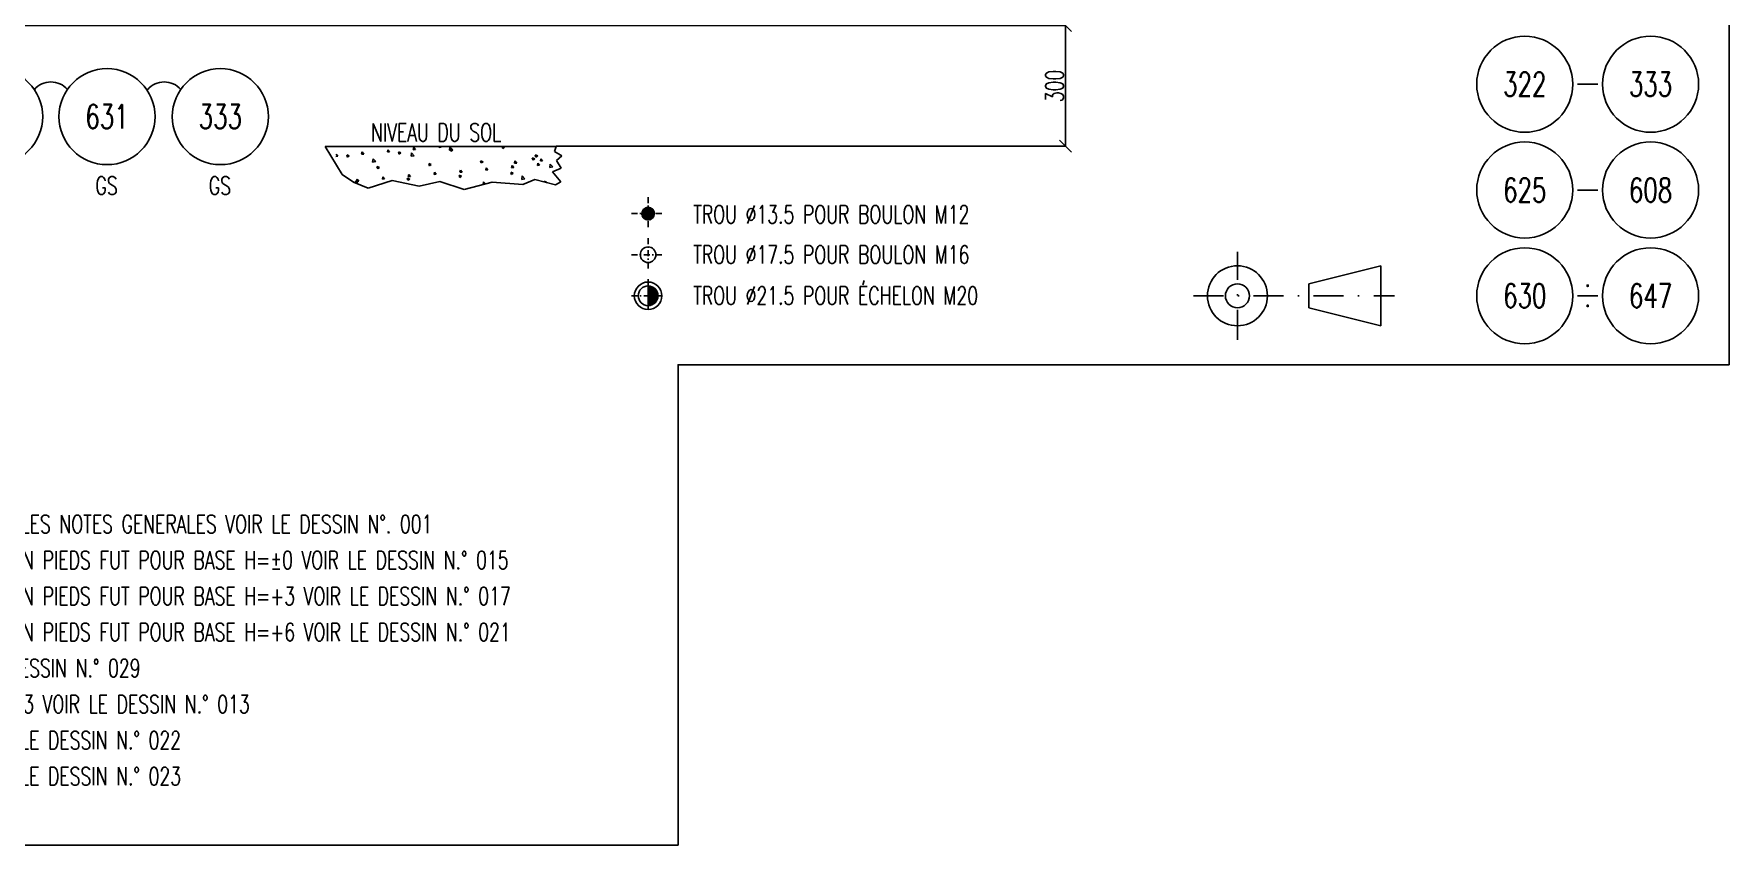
# Model space of a CAD drawing. Extents: x 72871 to 85036, y -56371 to -47761.
# Drawn here: x 80802 to 85036, y -56371 to -54345 of the extents above; entities that cross this region are included whole.
import ezdxf
from ezdxf.enums import TextEntityAlignment as Align

# ---------------------------------------------------------------- set-up
doc = ezdxf.new("R2010")
doc.units = 0
doc.header["$LTSCALE"] = 150
doc.header["$MEASUREMENT"] = 0
doc.linetypes.add('DASHDOT', pattern=[1, 0.5, -0.25, 0, -0.25])
doc.layers.get('0').update_dxf_attribs({"linetype": 'CONTINUOUS'})
for name, color, linetype in [('035B', 7, 'CONTINUOUS'), ('BOLLINI_1', 7, 'CONTINUOUS'), ('LM', 7, 'CONTINUOUS'), ('LS', 7, 'CONTINUOUS'), ('MZ', 6, 'DASHDOT')]:
    doc.layers.add(name, color=color, linetype=linetype)
doc.styles.add('MONO', font='romans.shx', dxfattribs={"width": 0.7})
doc.styles.add('RQL', font='ROMANS8.SHX', dxfattribs={"width": 0.7})
doc.styles.add('RS', font='ROMANS8.shx', dxfattribs={"width": 0.7})
doc.dimstyles.new('TRATTO', dxfattribs={"dimscale": 0, "dimtxt": 45, "dimasz": 30, "dimexe": 0, "dimexo": 0, "dimgap": 5, "dimtad": 1, "dimrnd": 0.5, "dimdsep": 46, "dimtxsty": 'RS', "dimblk1": 'OBLIQUE', "dimblk2": 'OBLIQUE', "dimsah": 1, "dimcen": 0.09, "dimclrd": 2, "dimclre": 2, "dimclrt": 7, "dimadec": 0, "dimazin": 0, "dimtfac": 1, "dimtix": 1, "dimtmove": 2, "dimatfit": 3, "dimfxl": 1, "dimtolj": 1, "dimtzin": 0, "dimarcsym": 0})

# ---------------------------------------------------------------- blocks, each defined once
blk = doc.blocks.new('_OBLIQUE')
at = {"color": 0, "linetype": 'ByBlock'}
blk.add_line((-0.5, -0.5), (0.5, 0.5), dxfattribs=at)
blk = doc.blocks.new('*D62')
at = {"layer": 'LS', "color": 2, "lineweight": -2, "transparency": 16777216}
for p, q in [((80283.6, -54323.8), (83378.9, -54323.8)), ((83378.9, -54323.8), (83378.9, -54625.5)), ((82106.9, -54625.5), (83378.9, -54625.5))]:
    blk.add_line(p, q, dxfattribs=at)
at = {"layer": 'LS', "color": 2, "lineweight": -2, "transparency": 16777216, "xscale": 30, "yscale": 30, "zscale": 30}
for p, rotation in [((83378.9, -54323.8), 90), ((83378.9, -54625.5), 270)]:
    blk.add_blockref('_OBLIQUE', p, dxfattribs=dict(at, rotation=rotation))
at = {"layer": 'LS', "color": 7, "transparency": 16777216, "insert": (83351.4, -54474.7), "char_height": 45, "attachment_point": 5, "rotation": 90, "style": 'RS'}
blk.add_mtext('\\A1;300', dxfattribs=at)
blk = doc.blocks.new('xxx')
blk.add_circle((0, 0), 8)
at = {"color": 3, "style": 'RQL', "width": 0.7}
blk.add_attdef('POS', text='', height=4, dxfattribs=at).set_placement((0, 0), align=Align.MIDDLE)
at = {"color": 3, "style": 'RQL', "width": 0.7, "flags": 1}
blk.add_attdef('POS1', (-0.39, -5.42), '', height=2, dxfattribs=at)
at = {"style": 'RQL', "width": 0.7, "flags": 1}
blk.add_attdef('TIPO', (-0.39, -8.66), '', height=2, dxfattribs=at)
blk = doc.blocks.new('12')
at = {"color": 0}
for p, q in [((-1, 0.06), (-0.06, 1)), ((-1, 0.01), (-0.01, 1)), ((-1, -0.03), (0.03, 1)), ((-1, -0.07), (0.07, 1)), ((0.09, -1), (-1, 0.09)), ((0.05, -1), (-1, 0.05)), ((0, -1), (-1, 0)), ((-0.99, 0.16), (-0.16, 0.99)), ((-0.99, 0.11), (-0.11, 0.99)), ((-0.99, -0.11), (0.11, 0.99)), ((-0.99, -0.15), (0.15, 0.99)), ((0.17, -0.99), (-0.99, 0.17)), ((0.13, -0.99), (-0.99, 0.13)), ((-0.98, 0.22), (-0.22, 0.98)), ((-0.98, -0.19), (0.19, 0.98)), ((0.21, -0.98), (-0.98, 0.21)), ((-0.97, -0.23), (0.23, 0.97)), ((0.24, -0.97), (-0.97, 0.24)), ((-0.96, 0.28), (-0.28, 0.96)), ((-0.96, -0.27), (0.27, 0.96)), ((0.28, -0.96), (-0.96, 0.28)), ((-0.95, -0.3), (0.3, 0.95)), ((0.31, -0.95), (-0.95, 0.31)), ((-0.94, 0.34), (-0.34, 0.94)), ((-0.94, -0.33), (0.33, 0.94)), ((0.35, -0.94), (-0.94, 0.35)), ((-0.93, -0.37), (0.37, 0.93)), ((0.38, -0.93), (-0.93, 0.38)), ((-0.92, -0.4), (0.4, 0.92)), ((-0.91, 0.42), (-0.42, 0.91)), ((0.41, -0.91), (-0.91, 0.41)), ((-0.9, -0.43), (0.43, 0.9)), ((0.44, -0.9), (-0.9, 0.44)), ((-0.89, -0.46), (0.46, 0.89)), ((0.47, -0.88), (-0.88, 0.47)), ((-0.87, -0.49), (0.49, 0.87)), ((0.5, -0.87), (-0.87, 0.5)), ((-0.86, 0.52), (-0.52, 0.86)), ((-0.86, -0.52), (0.52, 0.86)), ((0.53, -0.85), (-0.85, 0.53)), ((-0.84, -0.54), (0.54, 0.84)), ((0.55, -0.83), (-0.83, 0.55)), ((-0.82, -0.57), (0.57, 0.82)), ((0.58, -0.81), (-0.81, 0.58)), ((-0.8, -0.6), (0.6, 0.8)), ((0.61, -0.79), (-0.79, 0.61)), ((-0.78, -0.62), (0.62, 0.78)), ((0.63, -0.78), (-0.78, 0.63)), ((-0.76, -0.65), (0.65, 0.76)), ((0.66, -0.75), (-0.75, 0.66)), ((-0.74, -0.67), (0.67, 0.74)), ((0.68, -0.73), (-0.73, 0.68)), ((-0.72, -0.69), (0.69, 0.72)), ((0.7, -0.71), (-0.71, 0.7)), ((-0.7, -0.72), (0.72, 0.7)), ((0.73, -0.69), (-0.69, 0.73)), ((0.75, -0.67), (-0.67, 0.75)), ((-0.67, -0.74), (0.74, 0.67)), ((-0.65, -0.76), (0.76, 0.65)), ((0.77, -0.64), (-0.64, 0.77)), ((-0.63, -0.78), (0.78, 0.63)), ((0.79, -0.62), (-0.62, 0.79)), ((-0.6, -0.8), (0.8, 0.6)), ((0.81, -0.59), (-0.59, 0.81)), ((-0.57, -0.82), (0.82, 0.57)), ((0.83, -0.56), (-0.56, 0.83)), ((-0.55, -0.84), (0.84, 0.55)), ((0.84, -0.54), (-0.54, 0.84)), ((-0.52, -0.85), (0.85, 0.52)), ((0.86, -0.51), (-0.51, 0.86)), ((-0.49, -0.87), (0.87, 0.49)), ((0.88, -0.48), (-0.48, 0.88)), ((-0.46, -0.89), (0.89, 0.46)), ((0.89, -0.45), (-0.45, 0.89)), ((-0.43, -0.9), (0.9, 0.43)), ((0.91, -0.42), (-0.42, 0.91)), ((-0.4, -0.92), (0.92, 0.4)), ((0.92, -0.39), (-0.39, 0.92)), ((-0.37, -0.93), (0.93, 0.37)), ((0.93, -0.36), (-0.36, 0.93)), ((-0.34, -0.94), (0.94, 0.34)), ((0.95, -0.33), (-0.33, 0.95)), ((-0.3, -0.95), (0.95, 0.3)), ((0.96, -0.29), (-0.29, 0.96)), ((-0.27, -0.96), (0.96, 0.27)), ((0.97, -0.26), (-0.26, 0.97)), ((-0.23, -0.97), (0.97, 0.23)), ((0.98, -0.22), (-0.22, 0.98)), ((-0.2, -0.98), (0.98, 0.2)), ((0.98, -0.18), (-0.18, 0.98)), ((-0.16, -0.99), (0.99, 0.16)), ((0.99, -0.14), (-0.14, 0.99)), ((-0.12, -0.99), (0.99, 0.12)), ((0.99, -0.1), (-0.1, 0.99)), ((-0.08, -1), (1, 0.08)), ((1, -0.06), (-0.06, 1)), ((-0.04, -1), (1, 0.04)), ((1, -0.02), (-0.02, 1)), ((1, 0.02), (0.02, 1)), ((1, 0.07), (0.07, 1)), ((0.99, 0.12), (0.12, 0.99)), ((0.98, 0.17), (0.17, 0.98)), ((0.97, 0.23), (0.23, 0.97)), ((0.96, 0.29), (0.29, 0.96)), ((0.93, 0.36), (0.36, 0.93)), ((0.9, 0.44), (0.44, 0.9)), ((0.84, 0.55), (0.55, 0.84)), ((-0.04, -1), (-1, -0.04)), ((-0.09, -1), (-1, -0.09)), ((-0.14, -0.99), (-0.99, -0.14)), ((-0.2, -0.98), (-0.98, -0.2)), ((-0.25, -0.97), (-0.97, -0.25)), ((-0.32, -0.95), (-0.95, -0.32)), ((-0.39, -0.92), (-0.92, -0.39)), ((-0.48, -0.88), (-0.88, -0.48)), ((-0.6, -0.8), (-0.8, -0.6)), ((0.01, -1), (1, -0.01)), ((0.05, -1), (1, -0.05)), ((0.1, -0.99), (0.99, -0.1)), ((0.15, -0.99), (0.99, -0.15)), ((0.21, -0.98), (0.98, -0.21)), ((0.27, -0.96), (0.96, -0.27)), ((0.33, -0.94), (0.94, -0.33)), ((0.41, -0.91), (0.91, -0.41)), ((0.5, -0.87), (0.87, -0.5)), ((0.66, -0.75), (0.75, -0.66))]:
    blk.add_line(p, q, dxfattribs=at)
blk.add_circle((0, 0), 1)
blk = doc.blocks.new('16')
blk.add_circle((0, 0), 1)
blk = doc.blocks.new('20')
at = {"color": 0}
for p, q in [((0, 0.98), (0.02, 1)), ((0, 0.94), (0.06, 1)), ((1, -0.01), (0, 0.99)), ((0, 0.89), (0.1, 0.99)), ((0, 0.85), (0.14, 0.99)), ((0, 0.8), (0.18, 0.98)), ((0, 0.76), (0.22, 0.98)), ((0, 0.71), (0.25, 0.97)), ((0, 0.67), (0.29, 0.96)), ((1, -0.05), (0, 0.95)), ((0, 0.62), (0.32, 0.95)), ((0, 0.58), (0.36, 0.93)), ((0, 0.53), (0.39, 0.92)), ((0, 0.49), (0.42, 0.91)), ((1, -0.09), (0, 0.9)), ((0, 0.44), (0.45, 0.89)), ((0, 0.4), (0.48, 0.88)), ((0.99, -0.13), (0, 0.86)), ((0, 0.35), (0.51, 0.86)), ((0, 0.31), (0.54, 0.84)), ((0, 0.26), (0.56, 0.83)), ((0.99, -0.17), (0, 0.81)), ((0, 0.22), (0.59, 0.81)), ((0, 0.17), (0.61, 0.79)), ((0.98, -0.21), (0, 0.77)), ((0, 0.13), (0.64, 0.77)), ((0, 0.08), (0.66, 0.75)), ((0, 0.04), (0.69, 0.73)), ((0.97, -0.25), (0, 0.72)), ((0, -0.01), (0.71, 0.7)), ((0.96, -0.28), (0, 0.68)), ((0, -0.05), (0.73, 0.68)), ((0, -0.1), (0.75, 0.66)), ((0.95, -0.32), (0, 0.63)), ((0, -0.14), (0.77, 0.63)), ((0, -0.19), (0.79, 0.61)), ((0.94, -0.35), (0, 0.59)), ((0, -0.23), (0.81, 0.58)), ((0, -0.28), (0.83, 0.56)), ((0.92, -0.38), (0, 0.54)), ((0, -0.32), (0.85, 0.53)), ((0.91, -0.41), (0, 0.5)), ((0, -0.36), (0.87, 0.5)), ((0, -0.41), (0.88, 0.47)), ((0.9, -0.44), (0, 0.45)), ((0, -0.45), (0.9, 0.44)), ((0.88, -0.47), (0, 0.41)), ((0, -0.5), (0.91, 0.41)), ((0, -0.54), (0.92, 0.38)), ((0.87, -0.5), (0, 0.36)), ((0, -0.59), (0.94, 0.35)), ((0.85, -0.53), (0, 0.32)), ((0, -0.63), (0.95, 0.31)), ((0, -0.68), (0.96, 0.28)), ((0.83, -0.56), (0, 0.27)), ((0, -0.72), (0.97, 0.25)), ((0.81, -0.58), (0, 0.23)), ((0, -0.77), (0.98, 0.21)), ((0.79, -0.61), (0, 0.18)), ((0, -0.81), (0.99, 0.17)), ((0.77, -0.63), (0, 0.14)), ((0, -0.86), (0.99, 0.13)), ((0.75, -0.66), (0, 0.09)), ((0, -0.9), (1, 0.09)), ((0.73, -0.68), (0, 0.05)), ((0, -0.95), (1, 0.05)), ((0.71, -0.7), (0, 0.01)), ((0, -0.99), (1, 0.01)), ((1, 0.04), (0.04, 1)), ((1, 0.09), (0.09, 1)), ((0.99, 0.14), (0.14, 0.99)), ((0.98, 0.19), (0.19, 0.98)), ((0.97, 0.25), (0.25, 0.97)), ((0.95, 0.31), (0.31, 0.95)), ((0.92, 0.38), (0.38, 0.92)), ((0.88, 0.47), (0.47, 0.88)), ((0.81, 0.59), (0.59, 0.81)), ((0.69, -0.73), (0, -0.04)), ((0.66, -0.75), (0, -0.08)), ((0.64, -0.77), (0, -0.13)), ((0.61, -0.79), (0, -0.17)), ((0.59, -0.81), (0, -0.22)), ((0.56, -0.83), (0, -0.26)), ((0.54, -0.84), (0, -0.31)), ((0.51, -0.86), (0, -0.35)), ((0.48, -0.88), (0, -0.4)), ((0.45, -0.89), (0, -0.44)), ((0.42, -0.91), (0, -0.49)), ((0.39, -0.92), (0, -0.53)), ((0.36, -0.93), (0, -0.58)), ((0.32, -0.95), (0, -0.62)), ((0.29, -0.96), (0, -0.67)), ((0.25, -0.97), (0, -0.71)), ((0.22, -0.98), (0, -0.76)), ((0.18, -0.98), (0, -0.8)), ((0.14, -0.99), (0, -0.85)), ((0.1, -0.99), (0, -0.89)), ((0.04, -1), (1, -0.04)), ((0.09, -1), (1, -0.09)), ((0.14, -0.99), (0.99, -0.14)), ((0.19, -0.98), (0.98, -0.19)), ((0.25, -0.97), (0.97, -0.25)), ((0.31, -0.95), (0.95, -0.31)), ((0.38, -0.92), (0.92, -0.38)), ((0.47, -0.88), (0.88, -0.47)), ((0.59, -0.81), (0.81, -0.59))]:
    blk.add_line(p, q, dxfattribs=at)
blk.add_line((0, 1), (0, -1))
blk.add_circle((0, 0), 1)

msp = doc.modelspace()

# ---------------------------------------------------------------- linework, layer by layer
at = {"color": 0}
for p, q in [((83986.195, -54968.934), (84166.523, -54923.934)), ((84166.523, -54923.934), (84166.523, -55073.934)), ((83986.195, -54968.934), (83986.195, -55028.934)), ((84166.523, -55073.934), (83986.195, -55028.934))]:
    msp.add_line(p, q, dxfattribs=at)
for radius in [75, 30]:
    msp.add_circle((83808.242, -54998.934), radius, dxfattribs=at)
at = {"layer": 'LS', "color": 0}
for p, q in [((84708.281, -54470.346), (84657.78, -54470.346)), ((84708.281, -54734.64), (84657.78, -54734.64)), ((84708.281, -54998.934), (84657.78, -54998.934))]:
    msp.add_line(p, q, dxfattribs=at)
at = {"layer": 'LS', "color": 3}
for p, q in [((81529.754, -54625.528), (82106.882, -54625.528)), ((81572.284, -54695.495), (81529.754, -54625.528)), ((81561.484, -54650.356), (81556.104, -54650.827)), ((81561.484, -54650.356), (81557.145, -54645.185)), ((81585.212, -54652.288), (81583.388, -54646.85)), ((81589.691, -54649.211), (81583.39, -54646.792)), ((81589.691, -54649.211), (81585.214, -54652.231)), ((81620.655, -54645.237), (81621.696, -54639.595)), ((81626.037, -54644.708), (81620.658, -54645.179)), ((81626.037, -54644.708), (81621.698, -54639.538)), ((81648.244, -54665.079), (81649.238, -54656.532)), ((81656.25, -54663.79), (81649.24, -54656.484)), ((81685.209, -54639.589), (81686.25, -54633.947)), ((81690.59, -54639.061), (81685.211, -54639.531)), ((81690.59, -54639.061), (81686.252, -54633.89)), ((81714.554, -54645.08), (81712.729, -54639.642)), ((81719.033, -54642.003), (81712.731, -54639.584)), ((81719.033, -54642.003), (81714.556, -54645.023)), ((81744.296, -54650.182), (81745.29, -54641.635)), ((81752.301, -54648.893), (81744.297, -54650.135)), ((81752.301, -54648.893), (81745.291, -54641.587)), ((81749.762, -54633.941), (81750.803, -54628.3)), ((81755.144, -54633.413), (81749.764, -54633.884)), ((81755.144, -54633.413), (81750.805, -54628.242)), ((81814.316, -54628.293), (81814.826, -54625.528)), ((81819.697, -54627.765), (81814.318, -54628.236)), ((81819.697, -54627.765), (81817.82, -54625.528)), ((81840.347, -54635.285), (81841.342, -54626.738)), ((81848.353, -54633.996), (81840.349, -54635.238)), ((81848.353, -54633.996), (81841.343, -54626.691)), ((81843.896, -54637.872), (81842.071, -54632.434)), ((81848.375, -54634.796), (81842.073, -54632.377)), ((81848.375, -54634.796), (81843.898, -54637.815)), ((81919.516, -54666.9), (81917.691, -54661.461)), ((81923.995, -54663.823), (81917.693, -54661.404)), ((81973.237, -54630.664), (81971.514, -54625.528)), ((81977.716, -54627.588), (81972.352, -54625.528)), ((81977.716, -54627.588), (81973.239, -54630.607)), ((82002.636, -54667.752), (82003.676, -54662.111)), ((82008.017, -54667.224), (82003.678, -54662.053)), ((82048.857, -54659.692), (82047.033, -54654.253)), ((82053.336, -54656.615), (82047.035, -54654.196)), ((82053.336, -54656.615), (82048.859, -54659.635)), ((82056.24, -54652.484), (82054.415, -54647.045)), ((82060.718, -54649.408), (82054.417, -54646.989)), ((82060.718, -54649.408), (82056.242, -54652.427)), ((82067.189, -54662.104), (82068.23, -54656.463)), ((82072.571, -54661.576), (82067.191, -54662.047)), ((82072.571, -54661.576), (82068.232, -54656.406)), ((82106.882, -54625.528), (82102.451, -54638.813)), ((82102.451, -54638.813), (82121.058, -54649.441)), ((82121.058, -54649.441), (82107.768, -54660.955)), ((82107.768, -54660.955), (82119.286, -54680.439)), ((81600.637, -54714.98), (81572.284, -54695.495)), ((81656.25, -54663.79), (81648.245, -54665.031)), ((81660.833, -54681.316), (81659.008, -54675.877)), ((81665.311, -54678.239), (81659.01, -54675.82)), ((81665.311, -54678.239), (81660.834, -54681.259)), ((81672.721, -54707.286), (81673.762, -54701.645)), ((81678.103, -54706.758), (81673.764, -54701.587)), ((81737.275, -54701.638), (81738.315, -54695.997)), ((81742.656, -54701.11), (81737.277, -54701.581)), ((81742.656, -54701.11), (81738.317, -54695.94)), ((81790.174, -54674.108), (81788.349, -54668.669)), ((81794.653, -54671.031), (81788.351, -54668.612)), ((81794.653, -54671.031), (81790.176, -54674.051)), ((81801.828, -54695.991), (81802.869, -54690.349)), ((81807.21, -54695.463), (81801.83, -54695.933)), ((81807.21, -54695.463), (81802.871, -54690.292)), ((81865.794, -54703.136), (81863.969, -54697.697)), ((81870.273, -54700.059), (81863.971, -54697.64)), ((81870.273, -54700.059), (81865.796, -54703.079)), ((81866.382, -54690.343), (81867.422, -54684.702)), ((81871.763, -54689.815), (81866.384, -54690.286)), ((81871.763, -54689.815), (81867.424, -54684.644)), ((81923.995, -54663.823), (81919.518, -54666.843)), ((81930.935, -54684.695), (81931.976, -54679.054)), ((81936.316, -54684.167), (81930.937, -54684.638)), ((81936.316, -54684.167), (81931.978, -54678.996)), ((81995.136, -54695.928), (81993.311, -54690.489)), ((81999.615, -54692.851), (81993.313, -54690.432)), ((81999.615, -54692.851), (81995.138, -54695.871)), ((81995.488, -54679.047), (81996.529, -54673.406)), ((82000.87, -54678.52), (81995.49, -54678.99)), ((82000.87, -54678.52), (81996.531, -54673.349)), ((82008.017, -54667.224), (82002.638, -54667.695)), ((82020.519, -54708.059), (82021.513, -54699.512)), ((82028.524, -54706.77), (82021.514, -54699.465)), ((82060.042, -54673.4), (82061.082, -54667.758)), ((82065.423, -54672.872), (82060.044, -54673.342)), ((82065.423, -54672.872), (82061.084, -54667.701)), ((82090.662, -54678.266), (82091.657, -54669.718)), ((82098.668, -54676.977), (82090.664, -54678.218)), ((82098.668, -54676.977), (82091.658, -54669.671)), ((82119.286, -54680.439), (82097.135, -54689.296)), ((82097.135, -54689.296), (82118.4, -54714.094)), ((81636.965, -54730.036), (81600.637, -54714.98)), ((81607.111, -54717.552), (81605.286, -54712.113)), ((81611.59, -54714.475), (81605.288, -54712.056)), ((81611.59, -54714.475), (81607.113, -54717.494)), ((81608.168, -54712.934), (81609.209, -54707.292)), ((81613.549, -54712.406), (81608.17, -54712.876)), ((81613.549, -54712.406), (81609.211, -54707.235)), ((81697.216, -54710.551), (81636.965, -54730.036)), ((81678.103, -54706.758), (81672.723, -54707.229)), ((81764.555, -54724.722), (81697.216, -54710.551)), ((81736.453, -54710.344), (81734.628, -54704.905)), ((81740.931, -54707.267), (81734.63, -54704.848)), ((81740.931, -54707.267), (81736.454, -54710.287)), ((81815.946, -54713.208), (81764.555, -54724.722)), ((81877.082, -54733.578), (81815.946, -54713.208)), ((81947.08, -54714.98), (81877.082, -54733.578)), ((81924.703, -54720.925), (81925.461, -54714.409)), ((81930.327, -54719.431), (81925.463, -54714.361)), ((82023.279, -54721.179), (81947.08, -54714.98)), ((82028.524, -54706.77), (82020.52, -54708.012)), ((82053.272, -54708.331), (82023.279, -54721.179)), ((82105.11, -54722.065), (82053.272, -54708.331)), ((82077.096, -54714.643), (82076.313, -54712.309)), ((82082.617, -54714.671), (82076.315, -54712.252)), ((82082.617, -54714.671), (82081.09, -54715.701)), ((82118.4, -54714.094), (82105.11, -54722.065))]:
    msp.add_line(p, q, dxfattribs=at)
at = {"layer": 'LS', "color": 8}
msp.add_lwpolyline([(72871.282, -47761.325), (72871.282, -56371.325), (82411.282, -56371.325), (82411.282, -55171.325), (85036.282, -55171.325), (85036.282, -47761.325), (72871.282, -47761.325)], close=True, dxfattribs=at)
at = {"layer": 'LS', "color": 0, "const_width": 3.375}
for points in [[(84680.968, -54973.683, 1), (84685.093, -54973.683, 1)], [(84680.968, -55024.184, 1), (84685.093, -55024.184, 1)]]:
    msp.add_lwpolyline(points, format="xyb", close=True, dxfattribs=at)
at = {"layer": 'LS', "color": 0}
msp.add_circle((82336.282, -54998.934), 34.451, dxfattribs=at)
at = {"layer": 'LS', "color": 6}
for centre in [(80844.516, -54518.514), (81127.583, -54518.514)]:
    msp.add_arc(centre, 54.054, 40.272349, 139.727651, dxfattribs=at)
at = {"layer": 'MZ', "ltscale": 0.2}
for p, q in [((82336.282, -54752.55), (82336.282, -54834.838)), ((82295.138, -54793.694), (82377.426, -54793.694)), ((82336.282, -54855.17), (82336.282, -54937.458)), ((82336.282, -54855.17), (82336.282, -54937.458)), ((82295.138, -54896.314), (82377.426, -54896.314)), ((82295.138, -54896.314), (82377.426, -54896.314)), ((82336.282, -54957.79), (82336.282, -55040.078)), ((82295.138, -54998.934), (82377.426, -54998.934))]:
    msp.add_line(p, q, dxfattribs=at)
at = {"layer": 'MZ'}
for p, q in [((83808.242, -55108.889), (83808.242, -54888.979)), ((83698.286, -54998.934), (84200.419, -54998.934))]:
    msp.add_line(p, q, dxfattribs=at)

# ---------------------------------------------------------------- block references
at = {"layer": 'BOLLINI_1'}
for p, xscale, yscale, zscale, values in [((84525.858, -54470.346), 14.99850000000172, 14.99850000000172, 14.99850000000172, {'POS': '322'}), ((84840.203, -54470.346), 14.99850000000172, 14.99850000000172, 14.99850000000172, {'POS': '333'}), ((80704.213, -54551.299), 15, 15, 15, {'POS': '322'}), ((80984.819, -54551.299), 15, 15, 15, {'POS': '631'}), ((81267.886, -54551.299), 15, 15, 15, {'POS': '333'}), ((84525.858, -54734.64), 14.99850000000172, 14.99850000000172, 14.99850000000172, {'POS': '625'}), ((84840.203, -54734.64), 14.99850000000172, 14.99850000000172, 14.99850000000172, {'POS': '608'}), ((84525.858, -54998.934), 14.99850000000172, 14.99850000000172, 14.99850000000172, {'POS': '630'}), ((84840.203, -54998.934), 14.99850000000172, 14.99850000000172, 14.99850000000172, {'POS': '647'})]:
    msp.add_blockref('xxx', p, dxfattribs=dict(at, xscale=xscale, yscale=yscale, zscale=zscale)).add_auto_attribs(values)
at = {"layer": 'LM'}
for name, p, xscale, yscale, zscale, rotation in [('12', (82336.282, -54793.694), 15.59999999961197, 15.59999999961197, 15.59999999961197, 344.7569620653314), ('16', (82336.282, -54896.314), 19.50000000010234, 19.50000000010234, 19.50000000010234, 280.755082505952)]:
    msp.add_blockref(name, p, dxfattribs=dict(at, xscale=xscale, yscale=yscale, zscale=zscale, rotation=rotation))
at = {"layer": 'LM', "xscale": 24.67500000027937, "yscale": 24.67500000027937, "zscale": 24.67500000027937}
msp.add_blockref('20', (82336.282, -54998.934), dxfattribs=at)

# ---------------------------------------------------------------- texts
at = {"layer": '035B', "style": 'MONO', "width": 0.7}
for p in [(80955.996, -54746.092), (81239.063, -54746.092)]:
    msp.add_text('GS', height=45, dxfattribs=at).set_placement(p)
at = {"layer": 'LM', "linetype": 'ByBlock', "style": 'RS', "width": 0.7}
for s, p in [('TROU %%C13.5 POUR BOULON M12', (82448.991, -54818.115)), ('TROU %%C17.5 POUR BOULON M16', (82449.02, -54918.451)), ('TROU %%C21.5 POUR ÉCHELON M20', (82449.001, -55021.071))]:
    msp.add_text(s, height=45, dxfattribs=at).set_placement(p)
at = {"layer": 'LM', "style": 'RS', "width": 0.7}
for s, p in [('1- POUR LE PLAN GENERAL ET LES NOTES GENERALES VOIR LE DESSIN N%%D. 001', (80074.826, -55591.702)), ('2- POUR LE ELEMENT DE LIAISON PIEDS FUT POUR BASE H=%%P0 VOIR LE DESSIN N.° 015', (80074.826, -55681.702)), ('3- POUR LE ELEMENT DE LIAISON PIEDS FUT POUR BASE H=+3 VOIR LE DESSIN N.° 017', (80074.826, -55771.702)), ('4- POUR LE ELEMENT DE LIAISON PIEDS FUT POUR BASE H=+6 VOIR LE DESSIN N.° 021', (80074.826, -55861.702)), ('5- POUR LE EMBASE VOIR LE DESSIN N.° 029', (80074.826, -55951.702)), ('6- POUR LE REPERE 322 ET 333 VOIR LE DESSIN N.° 013', (80074.826, -56041.702)), ('7- POUR LE REPERE 608 VOIR LE DESSIN N.° 022', (80074.826, -56131.702)), ('8- POUR LE REPERE 625 VOIR LE DESSIN N.° 023', (80074.826, -56221.702))]:
    msp.add_text(s, height=45, dxfattribs=at).set_placement(p)
at = {"layer": 'LS', "color": 7, "style": 'RS', "width": 0.7}
msp.add_text('NIVEAU DU SOL', height=45, dxfattribs=at).set_placement((81644.124, -54613.16))

# ---------------------------------------------------------------- dimensions: what is measured, and where the dimension line sits
at = {"layer": 'LS', "color": 6}
dim = msp.add_linear_dim(base=(83378.886, -54625.528), p1=(80283.642, -54323.828), p2=(82106.882, -54625.528), angle=90, text='300', dimstyle='TRATTO', override={"dimscale": 1}, dxfattribs=at)
dim.commit()
dim.dimension.update_dxf_attribs({"geometry": '*D62', "text_midpoint": (83351.386, -54474.678)})

doc.saveas('drawing.dxf')
